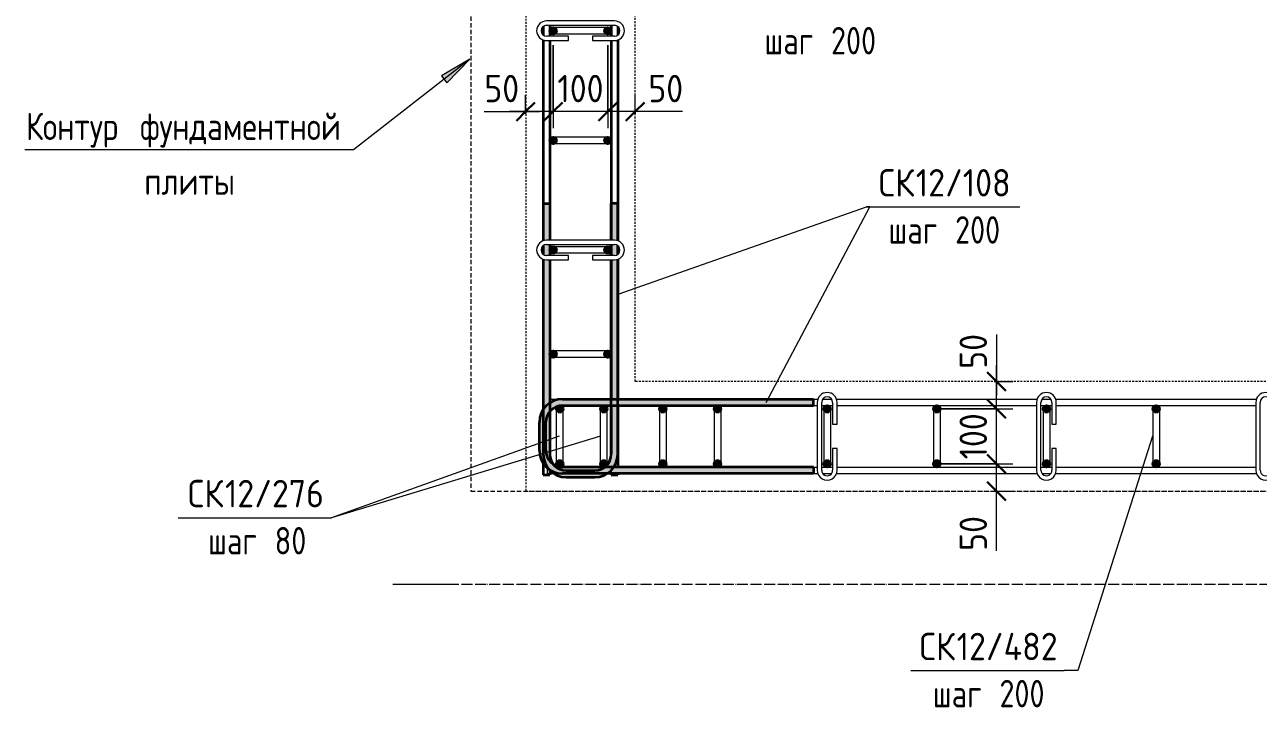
# Model space of a CAD drawing. Header units: millimetres. Extents: x -35194 to -15704, y -2621 to 78616.
# Drawn here: x -35194 to -32943, y 75941 to 77186 of the extents above; entities that cross this region are included whole.
import ezdxf

# ---------------------------------------------------------------- set-up
doc = ezdxf.new("R2010")
doc.units = ezdxf.units.MM
for name, pattern in [('01 Штриховая _4 мм_', [6, 3.5, -2.5]), ('01 Штриховая _8 мм_', [12, 8, -4]), ('02 Штрихпунктирная _20 мм_', [25, 20, -2.5, 0, -2.5])]:
    doc.linetypes.add(name, pattern=pattern)
for name, color, linetype, lineweight in [('AA_Dim', 7, 'Continuous', 9), ('AA_Dim-20', 7, 'Continuous', 9), ('AA_Oformlenie', 7, 'Continuous', 9), ('AA_Vinoska', 7, 'Continuous', 9), ('KR_Armatura', 7, 'Continuous', 20), ('KR_Armatura_Tonkie', 7, 'Continuous', 20), ('Оси', 7, 'Continuous', 9)]:
    doc.layers.add(name, color=color, linetype=linetype, lineweight=lineweight)
doc.layers.add('AF_Stena_Опалубка', color=7, linetype='Continuous', lineweight=20, true_color=0x0063c6)
doc.layers.add('KR_Fundament', color=7, linetype='Continuous', lineweight=20, true_color=0x804000)
doc.styles.add('GOST Common', font='GOST_Common.ttf', dxfattribs={"width": 0.85, "height": 50})
doc.styles.add('ISOCPEUR_1', font='isocpeur.TTF', dxfattribs={"width": 0.9, "height": 50})
doc.styles.add('ISOCPEUR_2', font='isocpeur.TTF', dxfattribs={"width": 0.8, "height": 50})
doc.dimstyles.new('00_Точн_3_знака__прозр_', dxfattribs={"dimscale": 304.8, "dimtxt": 50.137748, "dimasz": 0.111549, "dimexe": 0.098425, "dimexo": 0.065617, "dimgap": 0.006562, "dimtad": 1, "dimdec": 3, "dimrnd": 0.001, "dimdsep": 46, "dimtxsty": 'ISOCPEUR_1', "dimblk1": 'OBLIQUE', "dimblk2": 'OBLIQUE', "dimsah": 1, "dimcen": 0.09, "dimdle": 0.098425, "dimazin": 0, "dimtfac": 1, "dimtdec": 4, "dimtix": 1, "dimtmove": 0, "dimatfit": 3, "dimfxl": 1, "dimtvp": 1, "dimtolj": 1, "dimtzin": 0, "dimlwd": 18, "dimlwe": 18, "dimarcsym": 2})
doc.dimstyles.new('00_Точн_3_знака__прозр__1', dxfattribs={"dimscale": 304.8, "dimtxt": 50.137748, "dimasz": 0.111549, "dimexe": 0.098425, "dimexo": 0.065617, "dimgap": 0.006562, "dimtad": 1, "dimdec": 3, "dimrnd": 0.001, "dimdsep": 46, "dimtxsty": 'ISOCPEUR_1', "dimblk1": 'OBLIQUE', "dimblk2": 'OBLIQUE', "dimsah": 1, "dimcen": 0.09, "dimdle": 0.098425, "dimazin": 0, "dimtfac": 1, "dimtdec": 4, "dimtix": 1, "dimtmove": 1, "dimatfit": 3, "dimfxl": 1, "dimtvp": 1, "dimtolj": 1, "dimtzin": 0, "dimlwd": 18, "dimlwe": 18, "dimarcsym": 2})

# ---------------------------------------------------------------- blocks, each defined once
blk = doc.blocks.new('079_Шпилька _ЭлУзла_ - d8 А240-3872181-План армирования стен')
at = {"layer": 'AA_Oformlenie'}
for p, q in [((40, 18), (0, 18)), ((0, 10), (40, 10)), ((40, 10), (40, 18)), ((124, 18), (84, 18)), ((84, 18), (84, 10)), ((84, 10), (124, 10)), ((124, -10), (0, -10)), ((0, -18), (124, -18))]:
    blk.add_line(p, q, dxfattribs=at)
for centre, radius, start, end in [((0, 0), 18, 90, 270), ((0, 0), 10, 90, 270), ((124, 0), 18, 270, 90), ((124, 0), 10, 270, 90)]:
    blk.add_arc(centre, radius, start, end, dxfattribs=at)
blk = doc.blocks.new('010_Текст с выноской - Текст 2 строки со стрелкой-3858754-План армирования стен')
at = {"layer": 'AA_Vinoska'}
blk.add_line((-15, 0), (15, 0), dxfattribs=at)
blk = doc.blocks.new('DIMBLOCK34-План армирования стен')
at = {"layer": 'AA_Dim-20', "color": 30, "lineweight": 18, "true_color": 0xff8000, "transparency": 16777216}
for p, q in [((-34130.1, 77149), (-34130.1, 76997.4)), ((-34130.1, 77027.4), (-34130.1, 77149)), ((-34080.1, 77023.4), (-34080.1, 77057.4)), ((-34050.1, 77027.4), (-34130.1, 77027.4)), ((-34076.4, 77027.4), (-34105.1, 77027.4)), ((-34080.1, 77027.4), (-34080.1, 77023.4)), ((-33993.9, 77027.4), (-34076.4, 77027.4))]:
    blk.add_line(p, q, dxfattribs=at)
at = {"layer": 'AA_Dim-20', "color": 30, "lineweight": 30, "true_color": 0xff8000, "transparency": 16777216}
for p, q in [((-34130.1, 77027.4), (-34113.1, 77044.4)), ((-34080.1, 77027.4), (-34063.1, 77044.4)), ((-34130.1, 77027.4), (-34147.1, 77010.4)), ((-34080.1, 77027.4), (-34097.1, 77010.4))]:
    blk.add_line(p, q, dxfattribs=at)
at = {"layer": 'AA_Dim-20', "color": 0, "lineweight": 18, "transparency": 16777216, "insert": (-34056.4, 77094.6), "char_height": 50, "width": 74.923, "attachment_point": 1, "line_spacing_factor": 1.135194, "style": 'ISOCPEUR_1'}
blk.add_mtext('50', dxfattribs=at)
blk = doc.blocks.new('_Oblique')
at = {"color": 0, "linetype": 'ByBlock', "lineweight": -2}
blk.add_line((-0.5, -0.5), (0.5, 0.5), dxfattribs=at)
blk = doc.blocks.new('DIMBLOCK35-План армирования стен')
at = {"layer": 'AA_Dim-20', "color": 30, "lineweight": 18, "true_color": 0xff8000, "transparency": 16777216}
for p, q in [((-34230.1, 77149), (-34230.1, 76997.4)), ((-34230.1, 77027.4), (-34230.1, 77149)), ((-34130.1, 77149), (-34130.1, 76997.4)), ((-34130.1, 77027.4), (-34130.1, 77149)), ((-34130.1, 77027.4), (-34230.1, 77027.4))]:
    blk.add_line(p, q, dxfattribs=at)
at = {"layer": 'AA_Dim-20', "color": 30, "lineweight": 30, "true_color": 0xff8000, "transparency": 16777216}
for p, q in [((-34230.1, 77027.4), (-34213.1, 77044.4)), ((-34130.1, 77027.4), (-34113.1, 77044.4)), ((-34230.1, 77027.4), (-34247.1, 77010.4)), ((-34130.1, 77027.4), (-34147.1, 77010.4))]:
    blk.add_line(p, q, dxfattribs=at)
at = {"layer": 'AA_Dim-20', "color": 0, "lineweight": 18, "transparency": 16777216, "insert": (-34222.2, 77094.6), "char_height": 50, "width": 101.032, "attachment_point": 1, "line_spacing_factor": 1.135194, "style": 'ISOCPEUR_1'}
blk.add_mtext('100', dxfattribs=at)
blk = doc.blocks.new('DIMBLOCK36-План армирования стен')
at = {"layer": 'AA_Dim-20', "color": 30, "lineweight": 18, "true_color": 0xff8000, "transparency": 16777216}
for p, q in [((-34230.1, 77149), (-34230.1, 76997.4)), ((-34230.1, 77027.4), (-34230.1, 77149)), ((-34280.1, 77023.4), (-34280.1, 77057.4)), ((-34355.6, 77027.4), (-34273.2, 77027.4)), ((-34230.1, 77027.4), (-34310.1, 77027.4)), ((-34280.1, 77027.4), (-34280.1, 77023.4)), ((-34273.2, 77027.4), (-34255.1, 77027.4))]:
    blk.add_line(p, q, dxfattribs=at)
at = {"layer": 'AA_Dim-20', "color": 30, "lineweight": 30, "true_color": 0xff8000, "transparency": 16777216}
for p, q in [((-34280.1, 77027.4), (-34263.1, 77044.4)), ((-34230.1, 77027.4), (-34213.1, 77044.4)), ((-34280.1, 77027.4), (-34297.1, 77010.4)), ((-34230.1, 77027.4), (-34247.1, 77010.4))]:
    blk.add_line(p, q, dxfattribs=at)
at = {"layer": 'AA_Dim-20', "color": 0, "lineweight": 18, "transparency": 16777216, "insert": (-34355.6, 77094.6), "char_height": 50, "width": 74.923, "attachment_point": 1, "line_spacing_factor": 1.135194, "style": 'ISOCPEUR_1'}
blk.add_mtext('50', dxfattribs=at)
blk = doc.blocks.new('042_М_Арматуры - Диам длина поз _ Шаг-2260295-План армирования стен')
at = {"layer": 'AA_Vinoska'}
blk.add_line((-7, 0), (7, 0), dxfattribs=at)
blk = doc.blocks.new('DIMBLOCK46-План армирования стен')
at = {"layer": 'AA_Dim-20', "color": 30, "lineweight": 30, "true_color": 0xff8000, "transparency": 16777216}
for p, q in [((-33421.3, 76385), (-33438.3, 76402)), ((-33421.3, 76385), (-33404.3, 76368)), ((-33421.3, 76335), (-33438.3, 76352)), ((-33421.3, 76335), (-33404.3, 76318))]:
    blk.add_line(p, q, dxfattribs=at)
at = {"layer": 'AA_Dim-20', "color": 30, "lineweight": 18, "true_color": 0xff8000, "transparency": 16777216}
for p, q in [((-33532.7, 76385), (-33391.3, 76385)), ((-33421.3, 76385), (-33532.7, 76385)), ((-33421.3, 76305), (-33421.3, 76385)), ((-33421.3, 76308.4), (-33421.3, 76360)), ((-33425.4, 76335), (-33391.3, 76335)), ((-33421.3, 76335), (-33425.4, 76335)), ((-33421.3, 76226), (-33421.3, 76308.4))]:
    blk.add_line(p, q, dxfattribs=at)
at = {"layer": 'AA_Dim-20', "color": 0, "lineweight": 18, "transparency": 16777216, "insert": (-33488.5, 76226), "char_height": 50, "width": 74.923, "attachment_point": 1, "rotation": 90, "line_spacing_factor": 1.135194, "style": 'ISOCPEUR_1'}
blk.add_mtext('50', dxfattribs=at)
blk = doc.blocks.new('DIMBLOCK47-План армирования стен')
at = {"layer": 'AA_Dim-20', "color": 30, "lineweight": 30, "true_color": 0xff8000, "transparency": 16777216}
for p, q in [((-33421.3, 76485), (-33438.3, 76502)), ((-33421.3, 76485), (-33404.3, 76468)), ((-33421.3, 76385), (-33438.3, 76402)), ((-33421.3, 76385), (-33404.3, 76368))]:
    blk.add_line(p, q, dxfattribs=at)
at = {"layer": 'AA_Dim-20', "color": 30, "lineweight": 18, "true_color": 0xff8000, "transparency": 16777216}
for p, q in [((-33532.7, 76485), (-33391.3, 76485)), ((-33421.3, 76485), (-33532.7, 76485)), ((-33421.3, 76385), (-33421.3, 76485)), ((-33532.7, 76385), (-33391.3, 76385)), ((-33421.3, 76385), (-33532.7, 76385))]:
    blk.add_line(p, q, dxfattribs=at)
at = {"layer": 'AA_Dim-20', "color": 0, "lineweight": 18, "transparency": 16777216, "insert": (-33488.5, 76392.9), "char_height": 50, "width": 101.032, "attachment_point": 1, "rotation": 90, "line_spacing_factor": 1.135194, "style": 'ISOCPEUR_1'}
blk.add_mtext('100', dxfattribs=at)
blk = doc.blocks.new('DIMBLOCK48-План армирования стен')
at = {"layer": 'AA_Dim-20', "color": 30, "lineweight": 18, "true_color": 0xff8000, "transparency": 16777216}
for p, q in [((-33421.3, 76620.6), (-33421.3, 76538.2)), ((-33421.3, 76485), (-33421.3, 76565)), ((-33425.4, 76535), (-33391.3, 76535)), ((-33421.3, 76535), (-33425.4, 76535)), ((-33421.3, 76538.2), (-33421.3, 76510)), ((-33532.7, 76485), (-33391.3, 76485)), ((-33421.3, 76485), (-33532.7, 76485))]:
    blk.add_line(p, q, dxfattribs=at)
at = {"layer": 'AA_Dim-20', "color": 30, "lineweight": 30, "true_color": 0xff8000, "transparency": 16777216}
for p, q in [((-33421.3, 76535), (-33438.3, 76552)), ((-33421.3, 76535), (-33404.3, 76518)), ((-33421.3, 76485), (-33438.3, 76502)), ((-33421.3, 76485), (-33404.3, 76468))]:
    blk.add_line(p, q, dxfattribs=at)
at = {"layer": 'AA_Dim-20', "color": 0, "lineweight": 18, "transparency": 16777216, "insert": (-33488.5, 76558.2), "char_height": 50, "width": 74.923, "attachment_point": 1, "rotation": 90, "line_spacing_factor": 1.135194, "style": 'ISOCPEUR_1'}
blk.add_mtext('50', dxfattribs=at)

msp = doc.modelspace()

# ---------------------------------------------------------------- hatches: boundary and pattern name
at = {"layer": 'AA_Vinoska'}
msp.add_hatch(color=256, dxfattribs=at).paths.add_polyline_path([(-34381.6906, 77123.3512), (-34433.8827, 77092.7182), (-34424.1759, 77080.2537)])
at = {"layer": 'KR_Armatura', "lineweight": 35}
h = msp.add_hatch(color=256, dxfattribs=at)
edge = h.paths.add_edge_path()
edge.add_arc((-34230.0616, 77175), 6, 0, 360)
for points in [[(-34230.0616, 77169), (-34224.8655, 77172), (-34224.8655, 77178), (-34230.0616, 77181), (-34235.2578, 77178), (-34235.2578, 77172)], [(-34130.0616, 77169), (-34124.8655, 77172), (-34124.8655, 77178), (-34130.0616, 77181), (-34135.2578, 77178), (-34135.2578, 77172)], [(-34230.0616, 76969), (-34224.8655, 76972), (-34224.8655, 76978), (-34230.0616, 76981), (-34235.2578, 76978), (-34235.2578, 76972)], [(-34130.0616, 76969), (-34124.8655, 76972), (-34124.8655, 76978), (-34130.0616, 76981), (-34135.2578, 76978), (-34135.2578, 76972)], [(-34230.0616, 76769), (-34224.8655, 76772), (-34224.8655, 76778), (-34230.0616, 76781), (-34235.2578, 76778), (-34235.2578, 76772)], [(-34130.0616, 76769), (-34124.8655, 76772), (-34124.8655, 76778), (-34130.0616, 76781), (-34135.2578, 76778), (-34135.2578, 76772)], [(-34230.0616, 76579), (-34224.8655, 76582), (-34224.8655, 76588), (-34230.0616, 76591), (-34235.2578, 76588), (-34235.2578, 76582)], [(-34130.0616, 76579), (-34124.8655, 76582), (-34124.8655, 76588), (-34130.0616, 76591), (-34135.2578, 76588), (-34135.2578, 76582)], [(-34220.5616, 76479.8038), (-34214.5616, 76479.8038), (-34211.5616, 76485), (-34214.5616, 76490.1962), (-34220.5616, 76490.1962), (-34223.5616, 76485)], [(-34140.5616, 76479.8038), (-34134.5616, 76479.8038), (-34131.5616, 76485), (-34134.5616, 76490.1962), (-34140.5616, 76490.1962), (-34143.5616, 76485)], [(-34033.0616, 76479.8038), (-34027.0616, 76479.8038), (-34024.0616, 76485), (-34027.0616, 76490.1962), (-34033.0616, 76490.1962), (-34036.0616, 76485)], [(-33933.0616, 76479.8038), (-33927.0616, 76479.8038), (-33924.0616, 76485), (-33927.0616, 76490.1962), (-33933.0616, 76490.1962), (-33936.0616, 76485)], [(-33733.0616, 76479.8038), (-33727.0616, 76479.8038), (-33724.0616, 76485), (-33727.0616, 76490.1962), (-33733.0616, 76490.1962), (-33736.0616, 76485)], [(-33533.0616, 76479.8038), (-33527.0616, 76479.8038), (-33524.0616, 76485), (-33527.0616, 76490.1962), (-33533.0616, 76490.1962), (-33536.0616, 76485)], [(-33333.0616, 76479.8038), (-33327.0616, 76479.8038), (-33324.0616, 76485), (-33327.0616, 76490.1962), (-33333.0616, 76490.1962), (-33336.0616, 76485)], [(-33133.0616, 76479.8038), (-33127.0616, 76479.8038), (-33124.0616, 76485), (-33127.0616, 76490.1962), (-33133.0616, 76490.1962), (-33136.0616, 76485)], [(-34220.5616, 76379.8038), (-34214.5616, 76379.8038), (-34211.5616, 76385), (-34214.5616, 76390.1962), (-34220.5616, 76390.1962), (-34223.5616, 76385)], [(-34140.5616, 76379.8038), (-34134.5616, 76379.8038), (-34131.5616, 76385), (-34134.5616, 76390.1962), (-34140.5616, 76390.1962), (-34143.5616, 76385)], [(-34033.0616, 76379.8038), (-34027.0616, 76379.8038), (-34024.0616, 76385), (-34027.0616, 76390.1962), (-34033.0616, 76390.1962), (-34036.0616, 76385)], [(-33933.0616, 76379.8038), (-33927.0616, 76379.8038), (-33924.0616, 76385), (-33927.0616, 76390.1962), (-33933.0616, 76390.1962), (-33936.0616, 76385)], [(-33733.0616, 76379.8038), (-33727.0616, 76379.8038), (-33724.0616, 76385), (-33727.0616, 76390.1962), (-33733.0616, 76390.1962), (-33736.0616, 76385)], [(-33533.0616, 76379.8038), (-33527.0616, 76379.8038), (-33524.0616, 76385), (-33527.0616, 76390.1962), (-33533.0616, 76390.1962), (-33536.0616, 76385)], [(-33333.0616, 76379.8038), (-33327.0616, 76379.8038), (-33324.0616, 76385), (-33327.0616, 76390.1962), (-33333.0616, 76390.1962), (-33336.0616, 76385)], [(-33133.0616, 76379.8038), (-33127.0616, 76379.8038), (-33124.0616, 76385), (-33127.0616, 76390.1962), (-33133.0616, 76390.1962), (-33136.0616, 76385)]]:
    msp.add_hatch(color=256, dxfattribs=at).paths.add_polyline_path(points)
h = msp.add_hatch(color=256, dxfattribs=at)
edge = h.paths.add_edge_path()
edge.add_arc((-34130.0616, 77175), 6, 0, 360)
h = msp.add_hatch(color=256, dxfattribs=at)
edge = h.paths.add_edge_path()
edge.add_arc((-34230.0616, 76975), 6, 0, 360)
h = msp.add_hatch(color=256, dxfattribs=at)
edge = h.paths.add_edge_path()
edge.add_arc((-34130.0616, 76975), 6, 0, 360)
h = msp.add_hatch(color=256, dxfattribs=at)
edge = h.paths.add_edge_path()
edge.add_arc((-34230.0616, 76775), 6, 0, 360)
h = msp.add_hatch(color=256, dxfattribs=at)
edge = h.paths.add_edge_path()
edge.add_arc((-34130.0616, 76775), 6, 0, 360)
h = msp.add_hatch(color=256, dxfattribs=at)
edge = h.paths.add_edge_path()
edge.add_arc((-34230.0616, 76585), 6, 0, 360)
h = msp.add_hatch(color=256, dxfattribs=at)
edge = h.paths.add_edge_path()
edge.add_arc((-34130.0616, 76585), 6, 0, 360)
h = msp.add_hatch(color=256, dxfattribs=at)
edge = h.paths.add_edge_path()
edge.add_arc((-34217.5616, 76485), 6, 0, 360)
h = msp.add_hatch(color=256, dxfattribs=at)
edge = h.paths.add_edge_path()
edge.add_arc((-34137.5616, 76485), 6, 0, 360)
h = msp.add_hatch(color=256, dxfattribs=at)
edge = h.paths.add_edge_path()
edge.add_arc((-34030.0616, 76485), 6, 0, 360)
h = msp.add_hatch(color=256, dxfattribs=at)
edge = h.paths.add_edge_path()
edge.add_arc((-33930.0616, 76485), 6, 0, 360)
h = msp.add_hatch(color=256, dxfattribs=at)
edge = h.paths.add_edge_path()
edge.add_arc((-33730.0616, 76485), 6, 0, 360)
h = msp.add_hatch(color=256, dxfattribs=at)
edge = h.paths.add_edge_path()
edge.add_arc((-33530.0616, 76485), 6, 0, 360)
h = msp.add_hatch(color=256, dxfattribs=at)
edge = h.paths.add_edge_path()
edge.add_arc((-33330.0616, 76485), 6, 0, 360)
h = msp.add_hatch(color=256, dxfattribs=at)
edge = h.paths.add_edge_path()
edge.add_arc((-33130.0616, 76485), 6, 0, 360)
h = msp.add_hatch(color=256, dxfattribs=at)
edge = h.paths.add_edge_path()
edge.add_arc((-34217.5616, 76385), 6, 0, 360)
h = msp.add_hatch(color=256, dxfattribs=at)
edge = h.paths.add_edge_path()
edge.add_arc((-34137.5616, 76385), 6, 0, 360)
h = msp.add_hatch(color=256, dxfattribs=at)
edge = h.paths.add_edge_path()
edge.add_arc((-34030.0616, 76385), 6, 0, 360)
h = msp.add_hatch(color=256, dxfattribs=at)
edge = h.paths.add_edge_path()
edge.add_arc((-33930.0616, 76385), 6, 0, 360)
h = msp.add_hatch(color=256, dxfattribs=at)
edge = h.paths.add_edge_path()
edge.add_arc((-33730.0616, 76385), 6, 0, 360)
h = msp.add_hatch(color=256, dxfattribs=at)
edge = h.paths.add_edge_path()
edge.add_arc((-33530.0616, 76385), 6, 0, 360)
h = msp.add_hatch(color=256, dxfattribs=at)
edge = h.paths.add_edge_path()
edge.add_arc((-33330.0616, 76385), 6, 0, 360)
h = msp.add_hatch(color=256, dxfattribs=at)
edge = h.paths.add_edge_path()
edge.add_arc((-33130.0616, 76385), 6, 0, 360)
at = {"layer": 'KR_Armatura_Tonkie'}
h = msp.add_hatch(color=256, dxfattribs=at)
h.paths.add_polyline_path([(-34236.0616, 76402.5), (-34236.0616, 76757), (-34242.0616, 76757), (-34246.7204, 76757.6133), (-34248.0616, 76758.1689), (-34248.0616, 76402.5)])
h.paths.add_polyline_path([(-34236.0616, 76765), (-34236.0616, 76785), (-34242.0616, 76785), (-34244.6498, 76784.6593), (-34247.0616, 76783.6603), (-34248.0616, 76782.8929), (-34248.0616, 76767.1071), (-34246.7204, 76766.1984), (-34244.6498, 76765.3407), (-34242.0616, 76765)])
h.paths.add_polyline_path([(-34248.0616, 76791.8311), (-34246.7204, 76792.3867), (-34242.0616, 76793), (-34236.0616, 76793), (-34236.0616, 76860), (-34248.0616, 76860), (-34248.0616, 76792.3867)])
h = msp.add_hatch(color=256, dxfattribs=at)
h.paths.add_polyline_path([(-34124.0616, 76402.5), (-34112.0616, 76402.5), (-34112.0616, 76758.1689), (-34113.4029, 76757.6133), (-34118.0616, 76757), (-34124.0616, 76757), (-34124.0616, 76543.7325)])
h.paths.add_polyline_path([(-34118.0616, 76765), (-34115.4734, 76765.3407), (-34113.0616, 76766.3397), (-34112.0616, 76767.1071), (-34112.0616, 76782.8929), (-34113.4029, 76783.8016), (-34115.4734, 76784.6593), (-34118.0616, 76785), (-34124.0616, 76785), (-34124.0616, 76765)])
h.paths.add_polyline_path([(-34112.0616, 76791.8311), (-34112.0616, 76860), (-34124.0616, 76860), (-34124.0616, 76793), (-34117.2374, 76792.8915), (-34113.0616, 76792.2453)])
for points in [[(-34243.0616, 76461), (-34242.0394, 76468.7646), (-34239.0424, 76476), (-34234.2748, 76482.2132), (-34228.0616, 76486.9808), (-34220.8262, 76489.9778), (-34213.0616, 76491), (-34213.0616, 76503), (-34223.932, 76501.5689), (-34234.0616, 76497.3731), (-34242.7601, 76490.6985), (-34249.4347, 76482), (-34253.6305, 76471.8704), (-34255.0616, 76461)], [(-34042.6917, 76491), (-33755.0616, 76491), (-33755.0616, 76503), (-34213.0616, 76503), (-34213.0616, 76491), (-34191.783, 76491)], [(-34243.0616, 76409), (-34243.0616, 76461), (-34255.0616, 76461), (-34255.0616, 76409)], [(-34213.0616, 76367), (-34213.0616, 76379), (-34220.8262, 76380.0222), (-34228.0616, 76383.0192), (-34234.2748, 76387.7868), (-34239.0424, 76394), (-34242.0394, 76401.2354), (-34243.0616, 76409), (-34255.0616, 76409), (-34253.6305, 76398.1296), (-34249.4347, 76388), (-34242.7601, 76379.3015), (-34234.0616, 76372.6269), (-34223.932, 76368.4311)], [(-34206.0616, 76360.5), (-34206.0616, 76372.5), (-34213.8262, 76373.5222), (-34221.0616, 76376.5192), (-34227.2748, 76381.2868), (-34232.0424, 76387.5), (-34235.0394, 76394.7354), (-34236.0616, 76402.5), (-34248.0616, 76402.5), (-34246.6305, 76391.6296), (-34242.4347, 76381.5), (-34235.7601, 76372.8015), (-34227.0616, 76366.1269), (-34216.932, 76361.9311)], [(-34154.0616, 76360.5), (-34143.1912, 76361.9311), (-34133.0616, 76366.1269), (-34124.3631, 76372.8015), (-34117.6885, 76381.5), (-34113.4927, 76391.6296), (-34112.0616, 76402.5), (-34124.0616, 76402.5), (-34125.0838, 76394.7354), (-34128.0808, 76387.5), (-34132.8484, 76381.2868), (-34139.0616, 76376.5192), (-34146.297, 76373.5222), (-34154.0616, 76372.5)], [(-33893.6003, 76367), (-33755.0616, 76367), (-33755.0616, 76379), (-34213.0616, 76379), (-34213.0616, 76367), (-34042.6917, 76367)], [(-34206.0616, 76360.5), (-34154.0616, 76360.5), (-34154.0616, 76372.5), (-34206.0616, 76372.5)]]:
    msp.add_hatch(color=256, dxfattribs=at).paths.add_polyline_path(points)

# ---------------------------------------------------------------- linework, layer by layer
at = {"layer": 'AA_Vinoska'}
for p, q in [((-34381.6906, 77123.3512), (-34594.0836, 76957.9491)), ((-34381.6906, 77123.3512), (-34433.8827, 77092.7182)), ((-34424.1759, 77080.2537), (-34381.6906, 77123.3512)), ((-34433.8827, 77092.7182), (-34424.1759, 77080.2537)), ((-34111.1021, 76694.2099), (-33658.4393, 76853.6408)), ((-33841.574, 76497), (-33652.3412, 76853.6408)), ((-33652.3412, 76853.6408), (-33658.4393, 76853.6408)), ((-34143.5756, 76435.0707), (-34634.0397, 76286.5416)), ((-34219.2296, 76435.0707), (-34634.0397, 76286.5416)), ((-33136.845, 76435.0707), (-33272.6747, 76007.5544)), ((-33272.6747, 76007.5544), (-33297.4996, 76007.5544))]:
    msp.add_line(p, q, dxfattribs=at)
at = {"layer": 'AF_Stena_Опалубка', "linetype": '01 Штриховая _4 мм_'}
for p, q in [((-34280.0616, 78025), (-34280.0616, 76335)), ((-34080.0616, 76535), (-34080.0616, 77825)), ((-31880.0616, 76535), (-34080.0616, 76535)), ((-34280.0616, 76335), (-34080.0616, 76335)), ((-34080.0616, 76335), (-31880.0616, 76335))]:
    msp.add_line(p, q, dxfattribs=at)
at = {"layer": 'KR_Armatura', "lineweight": 35}
for p, q in [((-34230.0616, 77181), (-34235.2578, 77178)), ((-34235.2578, 77178), (-34235.2578, 77172)), ((-34224.8655, 77178), (-34230.0616, 77181)), ((-34224.8655, 77172), (-34224.8655, 77178)), ((-34130.0616, 77181), (-34135.2578, 77178)), ((-34135.2578, 77178), (-34135.2578, 77172)), ((-34124.8655, 77178), (-34130.0616, 77181)), ((-34124.8655, 77172), (-34124.8655, 77178)), ((-34235.2578, 77172), (-34230.0616, 77169)), ((-34230.0616, 77169), (-34224.8655, 77172)), ((-34135.2578, 77172), (-34130.0616, 77169)), ((-34130.0616, 77169), (-34124.8655, 77172)), ((-34230.0616, 76981), (-34235.2578, 76978)), ((-34235.2578, 76978), (-34235.2578, 76972)), ((-34235.2578, 76972), (-34230.0616, 76969)), ((-34224.8655, 76978), (-34230.0616, 76981)), ((-34230.0616, 76969), (-34224.8655, 76972)), ((-34224.8655, 76972), (-34224.8655, 76978)), ((-34130.0616, 76981), (-34135.2578, 76978)), ((-34135.2578, 76978), (-34135.2578, 76972)), ((-34135.2578, 76972), (-34130.0616, 76969)), ((-34124.8655, 76978), (-34130.0616, 76981)), ((-34130.0616, 76969), (-34124.8655, 76972)), ((-34124.8655, 76972), (-34124.8655, 76978)), ((-34230.0616, 76781), (-34235.2578, 76778)), ((-34235.2578, 76778), (-34235.2578, 76772)), ((-34235.2578, 76772), (-34230.0616, 76769)), ((-34224.8655, 76778), (-34230.0616, 76781)), ((-34230.0616, 76769), (-34224.8655, 76772)), ((-34224.8655, 76772), (-34224.8655, 76778)), ((-34130.0616, 76781), (-34135.2578, 76778)), ((-34135.2578, 76778), (-34135.2578, 76772)), ((-34135.2578, 76772), (-34130.0616, 76769)), ((-34124.8655, 76778), (-34130.0616, 76781)), ((-34130.0616, 76769), (-34124.8655, 76772)), ((-34124.8655, 76772), (-34124.8655, 76778)), ((-34230.0616, 76591), (-34235.2578, 76588)), ((-34224.8655, 76588), (-34230.0616, 76591)), ((-34130.0616, 76591), (-34135.2578, 76588)), ((-34124.8655, 76588), (-34130.0616, 76591)), ((-34235.2578, 76588), (-34235.2578, 76582)), ((-34235.2578, 76582), (-34230.0616, 76579)), ((-34230.0616, 76579), (-34224.8655, 76582)), ((-34224.8655, 76582), (-34224.8655, 76588)), ((-34135.2578, 76588), (-34135.2578, 76582)), ((-34135.2578, 76582), (-34130.0616, 76579)), ((-34130.0616, 76579), (-34124.8655, 76582)), ((-34124.8655, 76582), (-34124.8655, 76588)), ((-34220.5616, 76490.1962), (-34223.5616, 76485)), ((-34223.5616, 76485), (-34220.5616, 76479.8038)), ((-34214.5616, 76490.1962), (-34220.5616, 76490.1962)), ((-34220.5616, 76479.8038), (-34214.5616, 76479.8038)), ((-34211.5616, 76485), (-34214.5616, 76490.1962)), ((-34214.5616, 76479.8038), (-34211.5616, 76485)), ((-34140.5616, 76490.1962), (-34143.5616, 76485)), ((-34143.5616, 76485), (-34140.5616, 76479.8038)), ((-34134.5616, 76490.1962), (-34140.5616, 76490.1962)), ((-34140.5616, 76479.8038), (-34134.5616, 76479.8038)), ((-34131.5616, 76485), (-34134.5616, 76490.1962)), ((-34134.5616, 76479.8038), (-34131.5616, 76485)), ((-34033.0616, 76490.1962), (-34036.0616, 76485)), ((-34036.0616, 76485), (-34033.0616, 76479.8038)), ((-34027.0616, 76490.1962), (-34033.0616, 76490.1962)), ((-34033.0616, 76479.8038), (-34027.0616, 76479.8038)), ((-34024.0616, 76485), (-34027.0616, 76490.1962)), ((-34027.0616, 76479.8038), (-34024.0616, 76485)), ((-33933.0616, 76490.1962), (-33936.0616, 76485)), ((-33936.0616, 76485), (-33933.0616, 76479.8038)), ((-33927.0616, 76490.1962), (-33933.0616, 76490.1962)), ((-33933.0616, 76479.8038), (-33927.0616, 76479.8038)), ((-33924.0616, 76485), (-33927.0616, 76490.1962)), ((-33927.0616, 76479.8038), (-33924.0616, 76485)), ((-33733.0616, 76490.1962), (-33736.0616, 76485)), ((-33736.0616, 76485), (-33733.0616, 76479.8038)), ((-33727.0616, 76490.1962), (-33733.0616, 76490.1962)), ((-33733.0616, 76479.8038), (-33727.0616, 76479.8038)), ((-33724.0616, 76485), (-33727.0616, 76490.1962)), ((-33727.0616, 76479.8038), (-33724.0616, 76485)), ((-33533.0616, 76490.1962), (-33536.0616, 76485)), ((-33536.0616, 76485), (-33533.0616, 76479.8038)), ((-33527.0616, 76490.1962), (-33533.0616, 76490.1962)), ((-33533.0616, 76479.8038), (-33527.0616, 76479.8038)), ((-33524.0616, 76485), (-33527.0616, 76490.1962)), ((-33527.0616, 76479.8038), (-33524.0616, 76485)), ((-33333.0616, 76490.1962), (-33336.0616, 76485)), ((-33336.0616, 76485), (-33333.0616, 76479.8038)), ((-33327.0616, 76490.1962), (-33333.0616, 76490.1962)), ((-33333.0616, 76479.8038), (-33327.0616, 76479.8038)), ((-33324.0616, 76485), (-33327.0616, 76490.1962)), ((-33327.0616, 76479.8038), (-33324.0616, 76485)), ((-33133.0616, 76490.1962), (-33136.0616, 76485)), ((-33136.0616, 76485), (-33133.0616, 76479.8038)), ((-33127.0616, 76490.1962), (-33133.0616, 76490.1962)), ((-33133.0616, 76479.8038), (-33127.0616, 76479.8038)), ((-33124.0616, 76485), (-33127.0616, 76490.1962)), ((-33127.0616, 76479.8038), (-33124.0616, 76485)), ((-34220.5616, 76390.1962), (-34223.5616, 76385)), ((-34214.5616, 76390.1962), (-34220.5616, 76390.1962)), ((-34211.5616, 76385), (-34214.5616, 76390.1962)), ((-34140.5616, 76390.1962), (-34143.5616, 76385)), ((-34134.5616, 76390.1962), (-34140.5616, 76390.1962)), ((-34131.5616, 76385), (-34134.5616, 76390.1962)), ((-34033.0616, 76390.1962), (-34036.0616, 76385)), ((-34027.0616, 76390.1962), (-34033.0616, 76390.1962)), ((-34024.0616, 76385), (-34027.0616, 76390.1962)), ((-33933.0616, 76390.1962), (-33936.0616, 76385)), ((-33927.0616, 76390.1962), (-33933.0616, 76390.1962)), ((-33924.0616, 76385), (-33927.0616, 76390.1962)), ((-33733.0616, 76390.1962), (-33736.0616, 76385)), ((-33727.0616, 76390.1962), (-33733.0616, 76390.1962)), ((-33724.0616, 76385), (-33727.0616, 76390.1962)), ((-33533.0616, 76390.1962), (-33536.0616, 76385)), ((-33527.0616, 76390.1962), (-33533.0616, 76390.1962)), ((-33524.0616, 76385), (-33527.0616, 76390.1962)), ((-33333.0616, 76390.1962), (-33336.0616, 76385)), ((-33327.0616, 76390.1962), (-33333.0616, 76390.1962)), ((-33324.0616, 76385), (-33327.0616, 76390.1962)), ((-33133.0616, 76390.1962), (-33136.0616, 76385)), ((-33127.0616, 76390.1962), (-33133.0616, 76390.1962)), ((-33124.0616, 76385), (-33127.0616, 76390.1962)), ((-34223.5616, 76385), (-34220.5616, 76379.8038)), ((-34220.5616, 76379.8038), (-34214.5616, 76379.8038)), ((-34214.5616, 76379.8038), (-34211.5616, 76385)), ((-34143.5616, 76385), (-34140.5616, 76379.8038)), ((-34140.5616, 76379.8038), (-34134.5616, 76379.8038)), ((-34134.5616, 76379.8038), (-34131.5616, 76385)), ((-34036.0616, 76385), (-34033.0616, 76379.8038)), ((-34033.0616, 76379.8038), (-34027.0616, 76379.8038)), ((-34027.0616, 76379.8038), (-34024.0616, 76385)), ((-33936.0616, 76385), (-33933.0616, 76379.8038)), ((-33933.0616, 76379.8038), (-33927.0616, 76379.8038)), ((-33927.0616, 76379.8038), (-33924.0616, 76385)), ((-33736.0616, 76385), (-33733.0616, 76379.8038)), ((-33733.0616, 76379.8038), (-33727.0616, 76379.8038)), ((-33727.0616, 76379.8038), (-33724.0616, 76385)), ((-33536.0616, 76385), (-33533.0616, 76379.8038)), ((-33533.0616, 76379.8038), (-33527.0616, 76379.8038)), ((-33527.0616, 76379.8038), (-33524.0616, 76385)), ((-33336.0616, 76385), (-33333.0616, 76379.8038)), ((-33333.0616, 76379.8038), (-33327.0616, 76379.8038)), ((-33327.0616, 76379.8038), (-33324.0616, 76385)), ((-33136.0616, 76385), (-33133.0616, 76379.8038)), ((-33133.0616, 76379.8038), (-33127.0616, 76379.8038)), ((-33127.0616, 76379.8038), (-33124.0616, 76385))]:
    msp.add_line(p, q, dxfattribs=at)
for centre in [(-34230.0616, 77175), (-34130.0616, 77175), (-34230.0616, 76975), (-34130.0616, 76975), (-34230.0616, 76775), (-34130.0616, 76775), (-34230.0616, 76585), (-34130.0616, 76585), (-34217.5616, 76485), (-34137.5616, 76485), (-34030.0616, 76485), (-33930.0616, 76485), (-33730.0616, 76485), (-33530.0616, 76485), (-33330.0616, 76485), (-33130.0616, 76485), (-34217.5616, 76385), (-34137.5616, 76385), (-34030.0616, 76385), (-33930.0616, 76385), (-33730.0616, 76385), (-33530.0616, 76385), (-33330.0616, 76385), (-33130.0616, 76385)]:
    msp.add_circle(centre, 6, dxfattribs=at)
at = {"layer": 'KR_Armatura_Tonkie', "lineweight": 35}
for p, q in [((-34248.0616, 77182.8929), (-34248.0616, 77167.1071)), ((-34236.0616, 77185), (-34236.0616, 77165)), ((-34124.0616, 77185), (-34124.0616, 77165)), ((-34112.0616, 77182.8929), (-34112.0616, 77167.1071)), ((-34248.0616, 77158.1689), (-34248.0616, 76791.8311)), ((-34236.0616, 77157), (-34236.0616, 76793)), ((-34124.0616, 77157), (-34124.0616, 76793)), ((-34112.0616, 77158.1689), (-34112.0616, 76791.8311)), ((-34248.0616, 76860), (-34248.0616, 76791.8311)), ((-34248.0616, 76860), (-34236.0616, 76860)), ((-34236.0616, 76860), (-34236.0616, 76793)), ((-34112.0616, 76860), (-34124.0616, 76860)), ((-34124.0616, 76793), (-34124.0616, 76860)), ((-34112.0616, 76791.8311), (-34112.0616, 76860)), ((-34248.0616, 76782.8929), (-34248.0616, 76767.1071)), ((-34248.0616, 76782.8929), (-34248.0616, 76767.1071)), ((-34236.0616, 76785), (-34236.0616, 76765)), ((-34236.0616, 76785), (-34236.0616, 76765)), ((-34124.0616, 76785), (-34124.0616, 76765)), ((-34124.0616, 76765), (-34124.0616, 76785)), ((-34112.0616, 76782.8929), (-34112.0616, 76767.1071)), ((-34112.0616, 76767.1071), (-34112.0616, 76782.8929)), ((-34248.0616, 76758.1689), (-34248.0616, 76483.7894)), ((-34248.0616, 76758.1689), (-34248.0616, 76402.5)), ((-34236.0616, 76757), (-34236.0616, 76495.8384)), ((-34236.0616, 76757), (-34236.0616, 76402.5)), ((-34124.0616, 76757), (-34124.0616, 76503)), ((-34124.0616, 76402.5), (-34124.0616, 76757)), ((-34112.0616, 76758.1689), (-34112.0616, 76503)), ((-34112.0616, 76402.5), (-34112.0616, 76758.1689)), ((-34213.0616, 76503), (-33755.0616, 76503)), ((-33755.0616, 76491), (-33755.0616, 76503)), ((-34236.0616, 76479.8846), (-34236.0616, 76402.5)), ((-34213.0616, 76491), (-33755.0616, 76491)), ((-34124.0616, 76491), (-34124.0616, 76402.5)), ((-34112.0616, 76491), (-34112.0616, 76379)), ((-34255.0616, 76409), (-34255.0616, 76461)), ((-34243.0616, 76409), (-34243.0616, 76461)), ((-34248.0616, 76386.2106), (-34248.0616, 76365)), ((-34248.0616, 76365), (-34236.0616, 76365)), ((-34236.0616, 76373.1945), (-34236.0616, 76365)), ((-33755.0616, 76379), (-34213.0616, 76379)), ((-33755.0616, 76367), (-34213.0616, 76367)), ((-34206.0616, 76372.5), (-34154.0616, 76372.5)), ((-34124.0616, 76367), (-34124.0616, 76365)), ((-34124.0616, 76365), (-34112.0616, 76365)), ((-34112.0616, 76367), (-34112.0616, 76365)), ((-33755.0616, 76379), (-33755.0616, 76367)), ((-34206.0616, 76360.5), (-34154.0616, 76360.5))]:
    msp.add_line(p, q, dxfattribs=at)
at = {"layer": 'KR_Armatura_Tonkie'}
for p, q in [((-34194.0616, 77181), (-34230.0616, 77181)), ((-34166.0616, 77181), (-34194.0616, 77181)), ((-34130.0616, 77181), (-34166.0616, 77181)), ((-34194.0616, 77169), (-34230.0616, 77169)), ((-34166.0616, 77169), (-34194.0616, 77169)), ((-34130.0616, 77169), (-34166.0616, 77169)), ((-34194.0616, 76981), (-34230.0616, 76981)), ((-34166.0616, 76981), (-34194.0616, 76981)), ((-34130.0616, 76981), (-34166.0616, 76981)), ((-34194.0616, 76969), (-34230.0616, 76969)), ((-34166.0616, 76969), (-34194.0616, 76969)), ((-34130.0616, 76969), (-34166.0616, 76969)), ((-34194.0616, 76781), (-34230.0616, 76781)), ((-34194.0616, 76769), (-34230.0616, 76769)), ((-34166.0616, 76781), (-34194.0616, 76781)), ((-34166.0616, 76769), (-34194.0616, 76769)), ((-34130.0616, 76781), (-34166.0616, 76781)), ((-34130.0616, 76769), (-34166.0616, 76769)), ((-34194.0616, 76591), (-34230.0616, 76591)), ((-34166.0616, 76591), (-34194.0616, 76591)), ((-34130.0616, 76591), (-34166.0616, 76591)), ((-34194.0616, 76579), (-34230.0616, 76579)), ((-34166.0616, 76579), (-34194.0616, 76579)), ((-34130.0616, 76579), (-34166.0616, 76579)), ((-34236.0616, 76503), (-34124.0616, 76503)), ((-34112.0616, 76503), (-33746.8927, 76503)), ((-33737.9545, 76503), (-33722.1687, 76503)), ((-33713.2305, 76503), (-33346.8927, 76503)), ((-33337.9545, 76503), (-33322.1687, 76503)), ((-33313.2305, 76503), (-32946.8927, 76503)), ((-34223.5616, 76449), (-34223.5616, 76485)), ((-34213.0616, 76491), (-34124.0616, 76491)), ((-34211.5616, 76449), (-34211.5616, 76485)), ((-34143.5616, 76449), (-34143.5616, 76485)), ((-34131.5616, 76449), (-34131.5616, 76485)), ((-34112.0616, 76491), (-33748.0616, 76491)), ((-34036.0616, 76485), (-34036.0616, 76449)), ((-34024.0616, 76485), (-34024.0616, 76449)), ((-33936.0616, 76485), (-33936.0616, 76449)), ((-33924.0616, 76485), (-33924.0616, 76449)), ((-33740.0616, 76491), (-33720.0616, 76491)), ((-33736.0616, 76485), (-33736.0616, 76449)), ((-33724.0616, 76485), (-33724.0616, 76449)), ((-33712.0616, 76491), (-33348.0616, 76491)), ((-33536.0616, 76485), (-33536.0616, 76449)), ((-33524.0616, 76485), (-33524.0616, 76449)), ((-33340.0616, 76491), (-33320.0616, 76491)), ((-33336.0616, 76485), (-33336.0616, 76449)), ((-33324.0616, 76485), (-33324.0616, 76449)), ((-33312.0616, 76491), (-32948.0616, 76491)), ((-33136.0616, 76485), (-33136.0616, 76449)), ((-33124.0616, 76485), (-33124.0616, 76449)), ((-34223.5616, 76421), (-34223.5616, 76449)), ((-34211.5616, 76421), (-34211.5616, 76449)), ((-34143.5616, 76421), (-34143.5616, 76449)), ((-34131.5616, 76421), (-34131.5616, 76449)), ((-34036.0616, 76449), (-34036.0616, 76421)), ((-34024.0616, 76449), (-34024.0616, 76421)), ((-33936.0616, 76449), (-33936.0616, 76421)), ((-33924.0616, 76449), (-33924.0616, 76421)), ((-33736.0616, 76449), (-33736.0616, 76421)), ((-33724.0616, 76449), (-33724.0616, 76421)), ((-33536.0616, 76449), (-33536.0616, 76421)), ((-33524.0616, 76449), (-33524.0616, 76421)), ((-33336.0616, 76449), (-33336.0616, 76421)), ((-33324.0616, 76449), (-33324.0616, 76421)), ((-33136.0616, 76449), (-33136.0616, 76421)), ((-33124.0616, 76449), (-33124.0616, 76421)), ((-34223.5616, 76385), (-34223.5616, 76421)), ((-34211.5616, 76385), (-34211.5616, 76421)), ((-34143.5616, 76385), (-34143.5616, 76421)), ((-34131.5616, 76385), (-34131.5616, 76421)), ((-34036.0616, 76421), (-34036.0616, 76385)), ((-34024.0616, 76421), (-34024.0616, 76385)), ((-33936.0616, 76421), (-33936.0616, 76385)), ((-33924.0616, 76421), (-33924.0616, 76385)), ((-33736.0616, 76421), (-33736.0616, 76385)), ((-33724.0616, 76421), (-33724.0616, 76385)), ((-33536.0616, 76421), (-33536.0616, 76385)), ((-33524.0616, 76421), (-33524.0616, 76385)), ((-33336.0616, 76421), (-33336.0616, 76385)), ((-33324.0616, 76421), (-33324.0616, 76385)), ((-33136.0616, 76421), (-33136.0616, 76385)), ((-33124.0616, 76421), (-33124.0616, 76385)), ((-34240.0616, 76367), (-34240.0616, 76377.2309)), ((-34240.0616, 76367), (-34228.1994, 76367)), ((-34213.0616, 76379), (-34135.8286, 76379)), ((-34131.9238, 76367), (-33746.8927, 76367)), ((-34119.6069, 76379), (-33748.0616, 76379)), ((-33740.0616, 76379), (-33720.0616, 76379)), ((-33737.9545, 76367), (-33722.1687, 76367)), ((-33713.2305, 76367), (-33346.8927, 76367)), ((-33712.0616, 76379), (-33348.0616, 76379)), ((-33340.0616, 76379), (-33320.0616, 76379)), ((-33337.9545, 76367), (-33322.1687, 76367)), ((-33313.2305, 76367), (-32946.8927, 76367)), ((-33312.0616, 76379), (-32948.0616, 76379))]:
    msp.add_line(p, q, dxfattribs=at)
for centre, start, end in [((-34230.0616, 77175), 90, 270), ((-34130.0616, 77175), 270, 90), ((-34230.0616, 76975), 90, 270), ((-34130.0616, 76975), 270, 90), ((-34230.0616, 76775), 90, 270), ((-34130.0616, 76775), 270, 90), ((-34230.0616, 76585), 90, 270), ((-34130.0616, 76585), 270, 90), ((-34217.5616, 76485), 123.1936587, 180), ((-34217.5616, 76485), 0, 71.5145714), ((-34137.5616, 76485), 0, 180), ((-34030.0616, 76485), 0, 180), ((-33930.0616, 76485), 0, 180), ((-33730.0616, 76485), 0, 180), ((-33530.0616, 76485), 0, 180), ((-33330.0616, 76485), 0, 180), ((-33130.0616, 76485), 0, 180), ((-34217.5616, 76385), 180, 236.8063413), ((-34217.5616, 76385), 288.4854286, 0), ((-34137.5616, 76385), 180, 295.0577329), ((-34137.5616, 76385), 319.9422671, 0), ((-34030.0616, 76385), 180, 0), ((-33930.0616, 76385), 180, 0), ((-33730.0616, 76385), 180, 0), ((-33530.0616, 76385), 180, 0), ((-33330.0616, 76385), 180, 0), ((-33130.0616, 76385), 180, 0)]:
    msp.add_arc(centre, 6, start, end, dxfattribs=at)
at = {"layer": 'KR_Armatura_Tonkie', "lineweight": 35}
for centre, radius, start, end in [((-34213.0616, 76461), 42, 90, 180), ((-34213.0616, 76461), 30, 90, 180), ((-34213.0616, 76409), 42, 180, 270), ((-34213.0616, 76409), 30, 180, 270), ((-34206.0616, 76402.5), 42, 180, 270), ((-34206.0616, 76402.5), 30, 180, 270), ((-34154.0616, 76402.5), 30, 270, 0), ((-34154.0616, 76402.5), 42, 270, 0)]:
    msp.add_arc(centre, radius, start, end, dxfattribs=at)
at = {"layer": 'KR_Fundament', "linetype": '01 Штриховая _8 мм_'}
for p, q in [((-34380.0616, 78125), (-34380.0616, 76335)), ((-34380.0616, 76335), (-30180.0616, 76335))]:
    msp.add_line(p, q, dxfattribs=at)
at = {"layer": 'Оси'}
msp.add_line((-34522.1699, 76165), (-34422.1699, 76165), dxfattribs=at)
at = {"layer": 'Оси', "linetype": '02 Штрихпунктирная _20 мм_'}
msp.add_line((-34422.1699, 76165), (-29605.672, 76165), dxfattribs=at)

# ---------------------------------------------------------------- block references
at = {"layer": 'AA_Oformlenie'}
for p, rotation in [((-34118.0616, 77175), 180), ((-34118.0616, 76775), 180), ((-33730.0616, 76497), 269.9999999999985), ((-33330.0616, 76497), 269.9999999999985), ((-32930.0616, 76497), 269.9999999999985)]:
    msp.add_blockref('079_Шпилька _ЭлУзла_ - d8 А240-3872181-План армирования стен', p, dxfattribs=dict(at, rotation=rotation))
at = {"layer": 'AA_Vinoska', "xscale": 20, "yscale": 20, "zscale": 20, "rotation": 180}
msp.add_blockref('010_Текст с выноской - Текст 2 строки со стрелкой-3858754-План армирования стен', (-34894.0836, 76957.9491), dxfattribs=at)
at = {"layer": 'AA_Vinoska', "xscale": 19.99999999999999, "yscale": 19.99999999999999, "zscale": 19.99999999999999}
for p in [(-33518.4393, 76853.6408), (-34774.0397, 76286.5416), (-34774.0397, 76286.5416), (-33437.4996, 76007.5544)]:
    msp.add_blockref('042_М_Арматуры - Диам длина поз _ Шаг-2260295-План армирования стен', p, dxfattribs=at)

# ---------------------------------------------------------------- texts
at = {"layer": 'AA_Vinoska', "char_height": 50, "attachment_point": 1}
for s, insert, width, style in [(' 200', (-33748.4296, 77181.8974), 133.4008, 'ISOCPEUR_2'), ('шаг', (-33844.7379, 77181.8974), 116.7257, 'ISOCPEUR_2'), ('Контур', (-35191.7593, 77025.5952), 234.413425, 'GOST Common'), ('\\fGOST Common|b0|i0|c204|p34|;\\W.85; ', (-34998.3489, 77025.5952), 17.717294, 'GOST Common'), ('фундаментной', (-34983.7306, 77025.5952), 468.82685, 'GOST Common'), ('плиты', (-34975.8593, 76925.5952), 197.615969, 'GOST Common'), ('СК', (-33636.1465, 76922.6457), 82.253137, 'ISOCPEUR_1'), ('12/108', (-33568.2809, 76922.6457), 210.683475, 'ISOCPEUR_1'), (' 200', (-33522.0982, 76836.6647), 133.4008, 'ISOCPEUR_2'), ('шаг', (-33618.4065, 76836.6647), 116.7257, 'ISOCPEUR_2'), ('СК', (-34896.5169, 76355.5466), 82.253137, 'ISOCPEUR_1'), ('СК', (-34896.5169, 76355.5466), 82.253137, 'ISOCPEUR_1'), ('12/276', (-34828.6513, 76355.5466), 222.227775, 'ISOCPEUR_1'), ('12/276', (-34828.6513, 76355.5466), 222.227775, 'ISOCPEUR_1'), ('шаг', (-34859.6869, 76269.5655), 116.7257, 'ISOCPEUR_2'), ('шаг', (-34859.6869, 76269.5655), 116.7257, 'ISOCPEUR_2'), (' 80', (-34763.3786, 76269.5655), 98.7679, 'ISOCPEUR_2'), (' 80', (-34763.3786, 76269.5655), 98.7679, 'ISOCPEUR_2'), ('СК', (-33561.6868, 76076.5593), 82.253137, 'ISOCPEUR_1'), ('12/482', (-33493.8211, 76076.5593), 226.556887, 'ISOCPEUR_1'), (' 200', (-33441.1584, 75990.5783), 133.4008, 'ISOCPEUR_2'), ('шаг', (-33537.4668, 75990.5783), 116.7257, 'ISOCPEUR_2')]:
    msp.add_mtext(s, dxfattribs=dict(at, insert=insert, width=width, style=style))

# ---------------------------------------------------------------- dimensions: what is measured, and where the dimension line sits
at = {"layer": 'AA_Dim', "color": 30, "lineweight": 18, "true_color": 0xff8000}
for base, p1, p2, picture, middle in [((-34280.0616, 77027.4242), (-34230.0616, 77169), (-34280.0616, 77003.3826), 'DIMBLOCK36-План армирования стен', (-34318.1802, 77061.2268)), ((-34130.0616, 77027.4242), (-34080.0616, 77003.3826), (-34130.0616, 77169), 'DIMBLOCK34-План армирования стен', (-34018.903, 77061.2268))]:
    dim = msp.add_linear_dim(base=base, p1=p1, p2=p2, dimstyle='00_Точн_3_знака__прозр__1', override={"dimpost": '<>', "dimfxl": 173.000362}, dxfattribs=at)
    dim.commit()
    dim.dimension.update_dxf_attribs({"geometry": picture, "text_midpoint": middle, "dimtype": 160})
dim = msp.add_linear_dim(base=(-34230.0616, 77027.4242), p1=(-34130.0616, 77169), p2=(-34230.0616, 77169), dimstyle='00_Точн_3_знака__прозр_', override={"dimpost": '<>', "dimfxl": 100}, dxfattribs=at)
dim.commit()
dim.dimension.update_dxf_attribs({"geometry": 'DIMBLOCK35-План армирования стен', "text_midpoint": (-34180.0616, 77054.4242)})
for base, p1, p2, picture, middle in [((-33421.3158, 76535), (-33552.744, 76485), (-33445.3574, 76535), 'DIMBLOCK48-План армирования стен', (-33455.1184, 76595.6295)), ((-33421.3158, 76385), (-33445.3574, 76335), (-33552.744, 76385), 'DIMBLOCK46-План армирования стен', (-33455.1184, 76263.4525))]:
    dim = msp.add_linear_dim(base=base, p1=p1, p2=p2, angle=90, dimstyle='00_Точн_3_знака__прозр__1', override={"dimpost": '<>', "dimfxl": 118.45621}, dxfattribs=at)
    dim.commit()
    dim.dimension.update_dxf_attribs({"geometry": picture, "text_midpoint": middle, "dimtype": 160, "text_rotation": 90})
dim = msp.add_linear_dim(base=(-33421.3158, 76485), p1=(-33552.744, 76385), p2=(-33552.744, 76485), angle=90, dimstyle='00_Точн_3_знака__прозр_', override={"dimpost": '<>', "dimfxl": 100}, dxfattribs=at)
dim.commit()
dim.dimension.update_dxf_attribs({"geometry": 'DIMBLOCK47-План армирования стен', "text_midpoint": (-33448.3158, 76435)})

doc.saveas('drawing.dxf')
